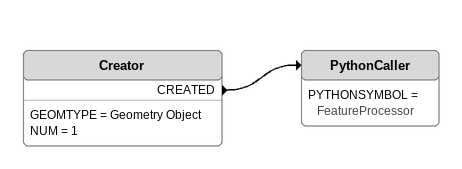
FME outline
Creator
    GEOMTYPE = Geometry Object
    NUM = 1
    CREATED -> PythonCaller
PythonCaller
    PYTHONSYMBOL = FeatureProcessor
